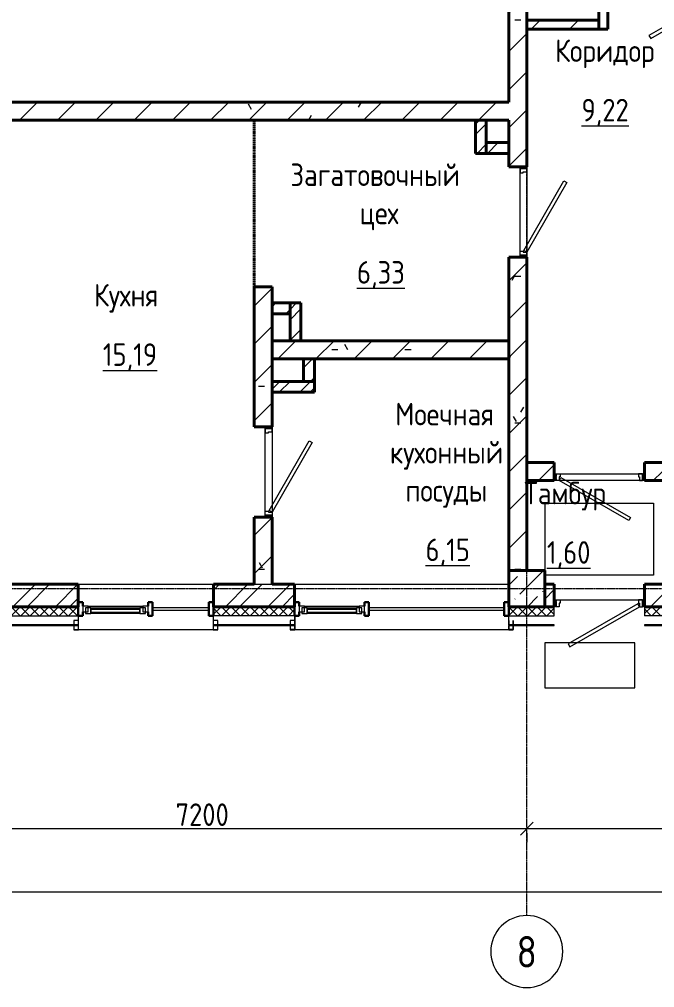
# Model space of a CAD drawing. Header units: millimetres. Extents: x 0 to 351840, y -132678 to 32417.
# Drawn here: x 334256 to 341301, y -53815 to -43071 of the extents above; entities that cross this region are included whole.
import ezdxf

# ---------------------------------------------------------------- set-up
doc = ezdxf.new("R2010")
doc.units = ezdxf.units.MM
for name, pattern in [('BI_линия_сетки', [25, 20, -2.5, 0, -2.5]), ('BI_невидимые', [5, 3, -2]), ('BI_штриховая_ш3_п1_5', [4.5, 3, -1.5])]:
    doc.linetypes.add(name, pattern=pattern)
for name, color, linetype, lineweight in [('S-GRID-IDEN', 7, 'Continuous', 20), ('Витраж', 7, 'Continuous', 18), ('Двери', 7, 'Continuous', 18), ('Марки помещений', 7, 'Continuous', 20), ('Несущие колонны', 7, 'Continuous', 18), ('Окна', 7, 'Continuous', 18), ('Оси', 7, 'Continuous', 9), ('Панели витража', 7, 'Continuous', 9), ('Перекрытие', 7, 'Continuous', 18), ('Размеры', 7, 'Continuous', 9), ('Стены внутренние', 7, 'Continuous', 18), ('Стены наружные', 7, 'Continuous', 18), ('Стены несущие', 7, 'Continuous', 18), ('Стены отделка', 7, 'Continuous', 18), ('Стены штриховка', 7, 'Continuous', 18)]:
    doc.layers.add(name, color=color, linetype=linetype, lineweight=lineweight)
doc.layers.add('Линии разделители', color=4, linetype='BI_штриховая_ш3_п1_5', lineweight=40, true_color=0x00ffff)
doc.styles.add('GOST Common', font='GOST Common.ttf', dxfattribs={"width": 0.9, "height": 350})
doc.styles.add('GOST Common_1', font='GOST Common.ttf', dxfattribs={"width": 0.9, "height": 250})
doc.dimstyles.new('BI_основной_2_5мм_1', dxfattribs={"dimscale": 304.8, "dimtxt": 251.428749, "dimasz": 0.463911, "dimexe": 0.492126, "dimexo": 0.492126, "dimgap": 0.098425, "dimtad": 1, "dimdec": 0, "dimdsep": 46, "dimtxsty": 'GOST Common_1', "dimblk1": 'OBLIQUE', "dimblk2": 'OBLIQUE', "dimsah": 1, "dimcen": 0.09, "dimdle": 0.492126, "dimazin": 0, "dimtfac": 1, "dimtdec": 4, "dimtix": 1, "dimtmove": 0, "dimatfit": 3, "dimfxl": 1, "dimtvp": 1, "dimtolj": 1, "dimtzin": 0, "dimlwd": 20, "dimlwe": 20, "dimarcsym": 2})
pattern_1 = [(45, (2e-10, 1e-10), (-235.7317, 235.7317), []), (45, (157.15, 1e-10), (-235.7317, 235.7317), [])]
pattern_2 = [(0, (2e-10, 1e-10), (1625.6, 406.4), [67.056, -1152.144, 67.056, -1152.144, -6502.4]), (0, (2e-10, 1e-10), (1625.6, 406.4), [-2438.4, 67.056, -2371.344, 67.056, -1152.144, -2844.8]), (0, (2e-10, 1e-10), (1625.6, 406.4), [-6096, 67.056, -745.744, 67.056, -1964.944]), (120, (609.6, 203.2), (-1164.7527, 1204.611), [67.056, -1152.144, 67.056, -1152.144, -6502.4]), (120, (609.6, 203.2), (-1164.7527, 1204.611), [-2438.4, 67.056, -2371.344, 67.056, -1152.144, -2844.8]), (120, (609.6, 203.2), (-1164.7527, 1204.611), [-6096, 67.056, -745.744, 67.056, -1964.944]), (240, (812.8, 1016), (-460.8473, -1611.011), [67.056, -1152.144, 67.056, -1152.144, -6502.4]), (240, (812.8, 1016), (-460.8473, -1611.011), [-2438.4, 67.056, -2371.344, 67.056, -1152.144, -2844.8]), (240, (812.8, 1016), (-460.8473, -1611.011), [-6096, 67.056, -745.744, 67.056, -1964.944])]
pattern_3 = [(45, (2e-10, 1e-10), (-212.132, 212.132), [])]
pattern_4 = [(45, (2e-10, 1e-10), (-171.0739, 171.0739), []), (45, (114.05, 1e-10), (-171.0739, 171.0739), [])]

# ---------------------------------------------------------------- blocks, each defined once
blk = doc.blocks.new('_временные_конструкции_колонны_монолитные_прямоугольная - _временная_конструкция_колонна_400x400-V5-01 Этаж__0_000___Отделочный_')
at = {"layer": 'Несущие колонны', "lineweight": 9}
h = blk.add_hatch(dxfattribs=at)
h.set_pattern_fill('FP_7', color=9, style=0, pattern_type=2)
h.set_pattern_definition([(45, (-40450, 0), (84.19025, 308.69666), [396.875, -79.375, 3.353, -76.022])])
h.paths.add_polyline_path([(200, -200), (200, 200), (-200, 200), (-200, -200)])
at = {"layer": 'Несущие колонны', "color": 9, "lineweight": 40}
for p, q in [((200, 200), (-200, 200)), ((-200, 200), (-200, -200)), ((200, -200), (200, 200)), ((-200, -200), (200, -200))]:
    blk.add_line(p, q, dxfattribs=at)
blk = doc.blocks.new('_Двери_Металлические_Однопольная_Техническая_1_3_4_8 - _дверь_ДМВ_2200-1010_Л Д-4_-5650547-01 Этаж__0_000___Отделочный_')
at = {"layer": 'Двери', "color": 9, "lineweight": 9}
for p, q in [((-220, 512), (-201, 545)), ((-201, 545), (570, 100)), ((551, 67), (-220, 512)), ((-320, 100), (-355, 100)), ((-355, 100), (-355, 25)), ((-355, 25), (-310, 25)), ((-320, 60), (-320, 100)), ((-310, 60), (-320, 60)), ((-310, 25), (-310, 60)), ((570, 100), (551, 67)), ((560, 60), (570, 60)), ((560, 25), (560, 60)), ((605, 25), (560, 25)), ((570, 100), (605, 100)), ((570, 60), (570, 100)), ((605, 100), (605, 25))]:
    blk.add_line(p, q, dxfattribs=at)
at = {"layer": 'Двери', "color": 9, "linetype": 'BI_невидимые', "lineweight": 9}
for p, q in [((-375, 25), (-375, 100)), ((-375, 100), (-355, 100)), ((-375, 25), (-375, 100)), ((-375, 100), (-355, 100)), ((-355, 25), (-375, 25)), ((-355, 25), (-375, 25)), ((-355, 100), (-355, 25)), ((-355, 100), (-355, 25)), ((605, 25), (605, 100)), ((605, 100), (625, 100)), ((605, 25), (605, 100)), ((605, 100), (625, 100)), ((625, 25), (605, 25)), ((625, 25), (605, 25)), ((625, 100), (625, 25)), ((625, 100), (625, 25))]:
    blk.add_line(p, q, dxfattribs=at)
blk = doc.blocks.new('Системная панель - _панель_витража_эмалит-6454826-01 Этаж__0_000___Отделочный_')
at = {"layer": 'Панели витража', "color": 9}
for p, q in [((750, 12.5), (-750, 12.5)), ((-750, 12.5), (-750, -12.5)), ((750, -12.5), (750, 12.5)), ((-750, -12.5), (750, -12.5))]:
    blk.add_line(p, q, dxfattribs=at)
blk = doc.blocks.new('_Двери_Металлические_Однопольная_Техническая_1_3_4_8 - _дверь_ДМВ_2200-1010_П Д-4-7644611-01 Этаж__0_000___Отделочный_')
at = {"layer": 'Двери', "color": 9, "lineweight": 9}
for p, q in [((451, 570), (-320, 125)), ((470, 537), (451, 570)), ((-301, 92), (470, 537)), ((-355, 125), (-355, 50)), ((-320, 125), (-355, 125)), ((-320, 125), (-301, 92)), ((-320, 85), (-320, 125)), ((570, 125), (605, 125)), ((570, 85), (570, 125)), ((605, 125), (605, 50)), ((-355, 50), (-310, 50)), ((-310, 85), (-320, 85)), ((-310, 50), (-310, 85)), ((560, 85), (570, 85)), ((560, 50), (560, 85)), ((605, 50), (560, 50))]:
    blk.add_line(p, q, dxfattribs=at)
at = {"layer": 'Двери', "color": 9, "linetype": 'BI_невидимые', "lineweight": 9}
for p, q in [((-375, 50), (-375, 125)), ((-375, 125), (-355, 125)), ((-375, 50), (-375, 125)), ((-375, 125), (-355, 125)), ((-355, 125), (-355, 50)), ((-355, 125), (-355, 50)), ((605, 50), (605, 125)), ((605, 125), (625, 125)), ((605, 50), (605, 125)), ((605, 125), (625, 125)), ((625, 125), (625, 50)), ((625, 125), (625, 50)), ((-355, 50), (-375, 50)), ((-355, 50), (-375, 50)), ((625, 50), (605, 50)), ((625, 50), (605, 50))]:
    blk.add_line(p, q, dxfattribs=at)
blk = doc.blocks.new('_Двери_Металлические_Однопольная_Техническая_1_3_4_8 - _дверь_ДМВ_2200-1010_Л Д-4_-6815512-01 Этаж__0_000___Отделочный_')
at = {"layer": 'Двери', "color": 9, "lineweight": 9}
for p, q in [((-220, 512), (-201, 545)), ((-201, 545), (570, 100)), ((551, 67), (-220, 512)), ((-320, 100), (-355, 100)), ((-355, 100), (-355, 25)), ((-355, 25), (-310, 25)), ((-320, 60), (-320, 100)), ((-310, 60), (-320, 60)), ((-310, 25), (-310, 60)), ((570, 100), (551, 67)), ((560, 60), (570, 60)), ((560, 25), (560, 60)), ((605, 25), (560, 25)), ((570, 100), (605, 100)), ((570, 60), (570, 100)), ((605, 100), (605, 25))]:
    blk.add_line(p, q, dxfattribs=at)
at = {"layer": 'Двери', "color": 9, "linetype": 'BI_невидимые', "lineweight": 9}
for p, q in [((-375, 25), (-375, 100)), ((-375, 100), (-355, 100)), ((-375, 25), (-375, 100)), ((-375, 100), (-355, 100)), ((-355, 25), (-375, 25)), ((-355, 25), (-375, 25)), ((-355, 100), (-355, 25)), ((-355, 100), (-355, 25)), ((605, 25), (605, 100)), ((605, 100), (625, 100)), ((605, 25), (605, 100)), ((605, 100), (625, 100)), ((625, 25), (605, 25)), ((625, 25), (605, 25)), ((625, 100), (625, 25)), ((625, 100), (625, 25))]:
    blk.add_line(p, q, dxfattribs=at)
blk = doc.blocks.new('_Двери_Металлические_Однопольная_Техническая_1_3_4_8 - _дверь_ДМВ_2200-1010_П Д-24-7583663-01 Этаж__0_000___Отделочный_')
at = {"layer": 'Двери', "color": 9, "lineweight": 9}
for p, q in [((451, 545), (-320, 100)), ((470, 512), (451, 545)), ((-301, 67), (470, 512)), ((-355, 100), (-355, 25)), ((-320, 100), (-355, 100)), ((-355, 25), (-310, 25)), ((-320, 100), (-301, 67)), ((-320, 60), (-320, 100)), ((-310, 60), (-320, 60)), ((-310, 25), (-310, 60)), ((560, 60), (570, 60)), ((560, 25), (560, 60)), ((605, 25), (560, 25)), ((570, 100), (605, 100)), ((570, 60), (570, 100)), ((605, 100), (605, 25))]:
    blk.add_line(p, q, dxfattribs=at)
at = {"layer": 'Двери', "color": 9, "linetype": 'BI_невидимые', "lineweight": 9}
for p, q in [((-375, 25), (-375, 100)), ((-375, 100), (-355, 100)), ((-375, 25), (-375, 100)), ((-375, 100), (-355, 100)), ((-355, 25), (-375, 25)), ((-355, 25), (-375, 25)), ((-355, 100), (-355, 25)), ((-355, 100), (-355, 25)), ((605, 25), (605, 100)), ((605, 100), (625, 100)), ((605, 25), (605, 100)), ((605, 100), (625, 100)), ((625, 25), (605, 25)), ((625, 25), (605, 25)), ((625, 100), (625, 25)), ((625, 100), (625, 25))]:
    blk.add_line(p, q, dxfattribs=at)
blk = doc.blocks.new('Системная панель - _панель_витража_остекление_наружный-6454235-01 Этаж__0_000___Отделочный_')
at = {"layer": 'Панели витража', "color": 9}
for p, q in [((312.5, 12.5), (-312.5, 12.5)), ((-312.5, 12.5), (-312.5, -12.5)), ((312.5, -12.5), (312.5, 12.5)), ((-312.5, -12.5), (312.5, -12.5))]:
    blk.add_line(p, q, dxfattribs=at)
blk = doc.blocks.new('Прямоугольный импост - _импост_150х50-6453087-01 Этаж__0_000___Отделочный_')
at = {"layer": 'Витраж', "color": 9, "lineweight": 30}
for p, q in [((0, 75), (-50, 75)), ((-50, 75), (-50, 32.5)), ((0, -75), (0, 75)), ((-50, -32.5), (-50, -75)), ((-50, -75), (0, -75))]:
    blk.add_line(p, q, dxfattribs=at)
blk = doc.blocks.new('_окна_алюминиевые_одностворчатые_витражные - _окно_витражное_алюминиевое-6453161-01 Этаж__0_000___Отделочный_')
at = {"layer": 'Окна', "color": 9}
for p, q in [((-302.5, 32.5), (-362.5, 32.5)), ((-362.5, 32.5), (-362.5, -32.5)), ((-272.5, 12.5), (-332.5, 12.5)), ((-332.5, 12.5), (-332.5, -52.5)), ((-302.5, 32.5), (302.5, 32.5)), ((-302.5, -32.5), (-302.5, 32.5)), ((-272.5, 12.5), (272.5, 12.5)), ((-272.5, -52.5), (-272.5, 12.5)), ((332.5, 12.5), (272.5, 12.5)), ((272.5, 12.5), (272.5, -52.5)), ((362.5, 32.5), (302.5, 32.5)), ((302.5, 32.5), (302.5, -32.5)), ((332.5, -52.5), (332.5, 12.5)), ((362.5, -32.5), (362.5, 32.5)), ((-362.5, -32.5), (-302.5, -32.5)), ((-332.5, -52.5), (-272.5, -52.5)), ((272.5, -7.5), (-272.5, -7.5)), ((-272.5, -7.5), (-272.5, -37.5)), ((-272.5, -37.5), (272.5, -37.5)), ((272.5, -52.5), (-272.5, -52.5)), ((272.5, -37.5), (272.5, -7.5)), ((272.5, -52.5), (332.5, -52.5)), ((302.5, -32.5), (362.5, -32.5))]:
    blk.add_line(p, q, dxfattribs=at)
blk = doc.blocks.new('Прямоугольный импост - _импост_150х50-6453153-01 Этаж__0_000___Отделочный_')
at = {"layer": 'Витраж', "color": 9, "lineweight": 30}
for p, q in [((-50, 75), (0, 75)), ((-50, -75), (-50, 75)), ((0, 75), (0, -75)), ((0, -75), (-50, -75))]:
    blk.add_line(p, q, dxfattribs=at)
blk = doc.blocks.new('Прямоугольный импост - _импост_150х50-6453083-01 Этаж__0_000___Отделочный_')
at = {"layer": 'Витраж', "color": 9, "lineweight": 30}
for p, q in [((-25, 75), (25, 75)), ((-25, 32.5), (-25, 75)), ((25, 75), (25, -75)), ((-25, -75), (-25, -32.5)), ((25, -75), (-25, -75))]:
    blk.add_line(p, q, dxfattribs=at)
blk = doc.blocks.new('Прямоугольный импост - _импост_150х50-V71-01 Этаж__0_000___Отделочный_')
at = {"layer": 'Витраж', "color": 9, "lineweight": 30}
for p, q in [((-50, 75), (0, 75)), ((-50, -75), (-50, 75)), ((0, 75), (0, -25)), ((0, -75), (-50, -75))]:
    blk.add_line(p, q, dxfattribs=at)
blk = doc.blocks.new('Ось сетки - _обозначение_ось_круг_Ø8мм-20564-01 Этаж__0_000___Отделочный_')
at = {"layer": 'S-GRID-IDEN', "color": 9}
for start, end in [(360, 180), (180, 360)]:
    blk.add_arc((0, 0), 4, start, end, dxfattribs=at)
blk = doc.blocks.new('_Oblique')
at = {"color": 0, "linetype": 'ByBlock', "lineweight": -2}
blk.add_line((-0.5, -0.5), (0.5, 0.5), dxfattribs=at)
blk = doc.blocks.new('*D985')
at = {"layer": 'Defpoints', "color": 0, "transparency": 16777216}
for p in [(0, -3263), (47650, -3263), (47650, -3363)]:
    blk.add_point(p, dxfattribs=at)
at = {"layer": 'Размеры', "color": 0, "lineweight": 20, "transparency": 16777216}
for p, q in [((-150, -3363), (47800, -3363)), ((0, -3413), (0, -3513)), ((47650, -3413), (47650, -3513))]:
    blk.add_line(p, q, dxfattribs=at)
at = {"layer": 'Размеры', "color": 0, "lineweight": 20, "transparency": 16777216, "xscale": 141.4, "yscale": 141.4, "zscale": 141.4, "rotation": 180}
blk.add_blockref('_Oblique', (0, -3363), dxfattribs=at)
at = {"layer": 'Размеры', "color": 0, "lineweight": 20, "transparency": 16777216, "xscale": 141.4, "yscale": 141.4, "zscale": 141.4}
blk.add_blockref('_Oblique', (47650, -3363), dxfattribs=at)
at = {"layer": 'Размеры', "color": 0, "lineweight": 20, "transparency": 16777216, "insert": (23825, -3208), "char_height": 250, "width": 971.62, "attachment_point": 5, "style": 'GOST Common_1'}
blk.add_mtext('\\A1;47650', dxfattribs=at)
blk = doc.blocks.new('*D992')
at = {"layer": 'Defpoints', "color": 0, "transparency": 16777216}
for p in [(33250, -2563), (40450, -2563), (40450, -2663)]:
    blk.add_point(p, dxfattribs=at)
at = {"layer": 'Размеры', "color": 0, "lineweight": 20, "transparency": 16777216}
for p, q in [((33100, -2663), (40600, -2663)), ((33250, -2713), (33250, -2813)), ((40450, -2713), (40450, -2813))]:
    blk.add_line(p, q, dxfattribs=at)
at = {"layer": 'Размеры', "color": 0, "lineweight": 20, "transparency": 16777216, "xscale": 141.4, "yscale": 141.4, "zscale": 141.4, "rotation": 180}
blk.add_blockref('_Oblique', (33250, -2663), dxfattribs=at)
at = {"layer": 'Размеры', "color": 0, "lineweight": 20, "transparency": 16777216, "xscale": 141.4, "yscale": 141.4, "zscale": 141.4}
blk.add_blockref('_Oblique', (40450, -2663), dxfattribs=at)
at = {"layer": 'Размеры', "color": 0, "lineweight": 20, "transparency": 16777216, "insert": (36850, -2508), "char_height": 250, "width": 756.84, "attachment_point": 5, "style": 'GOST Common_1'}
blk.add_mtext('\\A1;7200', dxfattribs=at)
blk = doc.blocks.new('*D993')
at = {"layer": 'Defpoints', "color": 0, "transparency": 16777216}
for p in [(40450, -2563), (47650, -2563), (47650, -2663)]:
    blk.add_point(p, dxfattribs=at)
at = {"layer": 'Размеры', "color": 0, "lineweight": 20, "transparency": 16777216}
for p, q in [((40300, -2663), (47800, -2663)), ((40450, -2713), (40450, -2813)), ((47650, -2713), (47650, -2813))]:
    blk.add_line(p, q, dxfattribs=at)
at = {"layer": 'Размеры', "color": 0, "lineweight": 20, "transparency": 16777216, "xscale": 141.4, "yscale": 141.4, "zscale": 141.4, "rotation": 180}
blk.add_blockref('_Oblique', (40450, -2663), dxfattribs=at)
at = {"layer": 'Размеры', "color": 0, "lineweight": 20, "transparency": 16777216, "xscale": 141.4, "yscale": 141.4, "zscale": 141.4}
blk.add_blockref('_Oblique', (47650, -2663), dxfattribs=at)
at = {"layer": 'Размеры', "color": 0, "lineweight": 20, "transparency": 16777216, "insert": (44050, -2508), "char_height": 250, "width": 756.84, "attachment_point": 5, "style": 'GOST Common_1'}
blk.add_mtext('\\A1;7200', dxfattribs=at)
blk = doc.blocks.new('A$C13a22a9d')
at = {"layer": 'Стены внутренние', "lineweight": 9}
h = blk.add_hatch(dxfattribs=at)
h.set_pattern_fill('FP_35', color=9, style=0, pattern_type=2)
h.set_pattern_definition(pattern_2)
h.paths.add_polyline_path([(40450, 200), (40450, 3680), (40250, 3680), (40250, 200)])
h.paths.add_polyline_path([(40250, 4680), (40450, 4680), (40450, 7700), (40250, 7700), (40250, 5200)])
h = blk.add_hatch(dxfattribs=at)
h.set_pattern_fill('FP_36', color=9, style=0, pattern_type=2)
h.set_pattern_definition(pattern_3)
h.paths.add_polyline_path([(40450, 200), (40450, 3680), (40250, 3680), (40250, 200)])
h.paths.add_polyline_path([(40250, 4680), (40450, 4680), (40450, 7700), (40250, 7700), (40250, 5200)])
h = blk.add_hatch(dxfattribs=at)
h.set_pattern_fill('FP_36', color=9, style=0, pattern_type=2)
h.set_pattern_definition(pattern_3)
h.paths.add_polyline_path([(41250, 6210), (41350, 6210), (41350, 6550), (41250, 6550), (41250, 6428.3)])
h = blk.add_hatch(dxfattribs=at)
h.set_pattern_fill('FP_36', color=9, style=0, pattern_type=2)
h.set_pattern_definition(pattern_3)
h.paths.add_polyline_path([(40979.2, 6210), (41250, 6210), (41250, 6310), (40450, 6310), (40450, 6210)])
h = blk.add_hatch(dxfattribs=at)
h.set_pattern_fill('FP_35', color=9, style=0, pattern_type=2)
h.set_pattern_definition(pattern_2)
h.paths.add_polyline_path([(40250, 5200), (40250, 5400), (24715.4, 5400), (24715.4, 5200), (39137.5, 5200)])
h.paths.add_polyline_path([(21641.8, 5200), (23405.4, 5200), (23405.4, 5400), (21600, 5400), (21600, 5200)])
h = blk.add_hatch(dxfattribs=at)
h.set_pattern_fill('FP_36', color=9, style=0, pattern_type=2)
h.set_pattern_definition(pattern_3)
h.paths.add_polyline_path([(40250, 5200), (40250, 5400), (24715.4, 5400), (24715.4, 5200), (39137.5, 5200)])
h.paths.add_polyline_path([(21641.8, 5200), (23405.4, 5200), (23405.4, 5400), (21600, 5400), (21600, 5200)])
h = blk.add_hatch(dxfattribs=at)
h.set_pattern_fill('FP_42', color=9, style=0, pattern_type=2)
h.set_pattern_definition(pattern_4)
h.paths.add_polyline_path([(39880, 4830), (40000, 4830), (40000, 5200), (39880, 5200)])
h = blk.add_hatch(dxfattribs=at)
h.set_pattern_fill('FP_42', color=9, style=0, pattern_type=2)
h.set_pattern_definition(pattern_4)
h.paths.add_polyline_path([(40250, 4830), (40250, 4950), (40000, 4950), (40000, 4830)])
h = blk.add_hatch(dxfattribs=at)
h.set_pattern_fill('FP_35', color=9, style=0, pattern_type=2)
h.set_pattern_definition(pattern_2)
h.paths.add_polyline_path([(37425, 50), (37625, 50), (37625, 795), (37425, 795)])
h.paths.add_polyline_path([(37425, 1795), (37625, 1795), (37625, 3350), (37425, 3350), (37425, 1857)])
h = blk.add_hatch(dxfattribs=at)
h.set_pattern_fill('FP_36', color=9, style=0, pattern_type=2)
h.set_pattern_definition(pattern_3)
h.paths.add_polyline_path([(37425, 50), (37625, 50), (37625, 795), (37425, 795)])
h.paths.add_polyline_path([(37425, 1795), (37625, 1795), (37625, 3350), (37425, 3350), (37425, 1857)])
h = blk.add_hatch(dxfattribs=at)
h.set_pattern_fill('FP_42', color=9, style=0, pattern_type=2)
h.set_pattern_definition(pattern_4)
h.paths.add_polyline_path([(37625, 3050), (37825, 3050), (37825, 3170), (37625, 3170)])
h = blk.add_hatch(dxfattribs=at)
h.set_pattern_fill('FP_42', color=9, style=0, pattern_type=2)
h.set_pattern_definition(pattern_4)
h.paths.add_polyline_path([(37825, 2750), (37945, 2750), (37945, 3170), (37825, 3170)])
h = blk.add_hatch(dxfattribs=at)
h.set_pattern_fill('FP_35', color=9, style=0, pattern_type=2)
h.set_pattern_definition(pattern_2)
h.paths.add_polyline_path([(37625, 2550), (40250, 2550), (40250, 2750), (37625, 2750)])
h = blk.add_hatch(dxfattribs=at)
h.set_pattern_fill('FP_36', color=9, style=0, pattern_type=2)
h.set_pattern_definition(pattern_3)
h.paths.add_polyline_path([(37625, 2550), (40250, 2550), (40250, 2750), (37625, 2750)])
h = blk.add_hatch(dxfattribs=at)
h.set_pattern_fill('FP_42', color=9, style=0, pattern_type=2)
h.set_pattern_definition(pattern_4)
h.paths.add_polyline_path([(37975, 2300), (38095, 2300), (38095, 2550), (37975, 2550)])
h = blk.add_hatch(dxfattribs=at)
h.set_pattern_fill('FP_42', color=9, style=0, pattern_type=2)
h.set_pattern_definition(pattern_4)
h.paths.add_polyline_path([(38095, 2180), (38095, 2300), (37625, 2300), (37625, 2180)])
h = blk.add_hatch(dxfattribs=at)
h.set_pattern_fill('FP_35', color=9, style=0, pattern_type=2)
h.set_pattern_definition(pattern_2)
h.paths.add_polyline_path([(40755, 1200), (40755, 1400), (40450, 1400), (40450, 1200)])
h.paths.add_polyline_path([(41950, 1200), (41950, 1400), (41755, 1400), (41755, 1200)])
h = blk.add_hatch(dxfattribs=at)
h.set_pattern_fill('FP_36', color=9, style=0, pattern_type=2)
h.set_pattern_definition(pattern_3)
h.paths.add_polyline_path([(40755, 1200), (40755, 1400), (40450, 1400), (40450, 1200)])
h.paths.add_polyline_path([(41950, 1200), (41950, 1400), (41755, 1400), (41755, 1200)])
at = {"layer": 'Стены наружные', "lineweight": 9}
h = blk.add_hatch(dxfattribs=at)
h.set_pattern_fill('FP_37', color=9, angle=225, style=0, pattern_type=2)
h.set_pattern_definition(pattern_1)
h.paths.add_polyline_path([(33450, -200), (35475, -200), (35475, 50), (33450, 50)])
h.paths.add_polyline_path([(37875, -200), (37875, 50), (36975, 50), (36975, -200), (37295.9, -200)])
h = blk.add_hatch(dxfattribs=at)
h.set_pattern_fill('FP_37', color=9, angle=225, style=0, pattern_type=2)
h.set_pattern_definition(pattern_1)
h.paths.add_polyline_path([(47450, -200), (47450, 50), (46975, 50), (46975, -200)])
h.paths.add_polyline_path([(41755, -200), (44975, -200), (44975, 50), (41755, 50)])
h.paths.add_polyline_path([(40755, -200), (40755, 50), (40650, 50), (40650, -200)])
h = blk.add_hatch(dxfattribs=at)
h.set_pattern_fill('FP_50', color=9, style=0, pattern_type=2)
h.set_pattern_definition([(45, (2e-10, 1e-10), (-53.03301, 53.03301), []), (135, (2e-10, 1e-10), (-53.03301, -53.03301), [])])
h.paths.add_polyline_path([(42820.8, -300), (44975, -300), (44975, -200), (41755, -200), (41755, -300)])
h.paths.add_polyline_path([(47850, -300), (47850, -200), (46975, -200), (46975, -300), (47450, -300)])
h.paths.add_polyline_path([(40250, -300), (40755, -300), (40755, -200), (40250, -200)])
h.paths.add_polyline_path([(33450, -300), (35475, -300), (35475, -200), (31130, -200), (31130, -300), (33050, -300)])
h.paths.add_polyline_path([(19300, -300), (19300, -200), (14300, -200), (14300, -300), (18879.3, -300)])
h.paths.add_polyline_path([(24375, -300), (24375, -200), (21200, -200), (21200, -300)])
h.paths.add_polyline_path([(27375, -300), (27375, -200), (25877.5, -200), (25877.5, -300), (27150, -300)])
h.paths.add_polyline_path([(28875, -300), (29780, -300), (29780, -200), (28875, -200)])
h.paths.add_polyline_path([(37295.9, -300), (37875, -300), (37875, -200), (36975, -200), (36975, -300)])
at = {"layer": 'Стены наружные'}
for points in [[(35477.5, -453.7), (35477.5, -300), (35475, -300), (35475, -453.7)], [(36975, -453.7), (36975, -300), (36972.5, -300), (36972.5, -453.7)], [(37877.5, -453.7), (37877.5, -300), (37875, -300), (37875, -453.7)], [(37878.7, -453.7), (37878.7, -300), (37876.2, -300), (37876.2, -453.7)], [(35430, -453.7), (35430, -354.2), (35427.5, -354.2), (35427.5, -453.7)], [(37020, -453.7), (37022.5, -453.7), (37022.5, -354.2), (37020, -354.2), (37020, -428.7)], [(37827.5, -453.7), (37830, -453.7), (37830, -354.2), (37827.5, -354.2), (37827.5, -428.7)], [(40252.5, -453.4), (40252.5, -353.9), (40250, -353.9), (40250, -453.4)], [(40297.5, -453.7), (40300, -453.7), (40300, -354.2), (40297.5, -354.2), (40297.5, -428.7)]]:
    blk.add_hatch(color=9, dxfattribs=at).paths.add_polyline_path(points)
h = blk.add_hatch(color=9, dxfattribs=at)
h.paths.add_polyline_path([(37875, -408.2), (37875, -400.2), (36975, -400.2), (36975, -408.2), (37295.9, -408.2)])
h.paths.add_polyline_path([(48050, -408.2), (48050, -400.2), (46975, -400.2), (46975, -408.2)])
h.paths.add_polyline_path([(35475, -408.2), (35475, -400.2), (31130, -400.2), (31130, -408.2), (35454.2, -408.2)])
h.paths.add_polyline_path([(42820.8, -408.2), (44975, -408.2), (44975, -400.2), (41755, -400.2), (41755, -408.2)])
h.paths.add_polyline_path([(40252.5, -408.2), (40755, -408.2), (40755, -400.2), (40252.5, -400.2)])
h.paths.add_polyline_path([(25875, -408.2), (27375, -408.2), (27375, -400.2), (25875, -400.2)])
h.paths.add_polyline_path([(29780, -408.2), (29780, -400.2), (28875, -400.2), (28875, -408.2)])
h.paths.add_polyline_path([(24380, -408.2), (24380, -400.2), (23120, -400.2), (23120, -408.2)])
h = blk.add_hatch(color=9, dxfattribs=at)
h.paths.add_polyline_path([(40250, -456.2), (40300, -456.2), (40300, -453.7), (40250, -453.7)])
h.paths.add_polyline_path([(37022.5, -456.2), (37022.5, -453.7), (36972.5, -453.7), (36972.5, -456.2)])
h.paths.add_polyline_path([(35477.5, -456.2), (35477.5, -453.7), (35427.5, -453.7), (35427.5, -456.2)])
h.paths.add_polyline_path([(37877.5, -456.2), (37877.5, -453.7), (37827.5, -453.7), (37827.5, -456.2)])
at = {"layer": 'Линии разделители', "color": 9}
blk.add_line((37425, 3350), (37425, 5200), dxfattribs=at)
at = {"layer": 'Оси', "color": 9, "linetype": 'BI_линия_сетки'}
for p, q in [((40450, -3627.3), (40450, 29372.3)), ((-4869.1, 0), (49050, 0))]:
    blk.add_line(p, q, dxfattribs=at)
at = {"layer": 'Перекрытие', "color": 9, "lineweight": 9}
for p, q in [((40375, 3680), (40375, 4680)), ((40450, 4680), (40450, 3680)), ((37550, 795), (37550, 1795)), ((37625, 1795), (37625, 795)), ((40755, 1275), (41755, 1275)), ((41755, 1200), (40755, 1200)), ((40655, 150), (40655, 950)), ((40655, 950), (41855, 950)), ((41855, 950), (41855, 150)), ((41855, 150), (40655, 150)), ((35475, 50), (36975, 50)), ((37875, 50), (40250, 50)), ((40755, -125), (41755, -125)), ((40250, -353.9), (40250, -300)), ((35475, -354.2), (35430, -354.2)), ((37020, -354.2), (36975, -354.2)), ((37875, -354.2), (37830, -354.2)), ((41650, -600), (40650, -600)), ((40650, -600), (40650, -1100)), ((41650, -1100), (41650, -600)), ((40650, -1100), (41650, -1100))]:
    blk.add_line(p, q, dxfattribs=at)
at = {"layer": 'Стены наружные', "color": 9}
for p, q in [((35477.5, -453.7), (36972.5, -453.7)), ((36972.5, -456.2), (35477.5, -456.2)), ((40250, -456.2), (37877.5, -456.2)), ((37878.7, -453.7), (40250, -453.7))]:
    blk.add_line(p, q, dxfattribs=at)
at = {"layer": 'Стены несущие', "color": 9, "lineweight": 40}
for p, q in [((40250, 7700), (40250, 5400)), ((40450, 4680), (40450, 6550)), ((41250, 6550), (41250, 6210)), ((41350, 6210), (41350, 6550)), ((41250, 6310), (40450, 6310)), ((40450, 6210), (41350, 6210)), ((40250, 5400), (24715.4, 5400)), ((32220, 5200), (40250, 5200)), ((39880, 5200), (39880, 4830)), ((40000, 4830), (40000, 5200)), ((40250, 5200), (40250, 4680)), ((40250, 4950), (40000, 4950)), ((39880, 4830), (40250, 4830)), ((40250, 4680), (40450, 4680)), ((40250, 3680), (40250, 200)), ((40450, 3680), (40250, 3680)), ((40450, 200), (40450, 3680)), ((37425, 3350), (37425, 1795)), ((37625, 3350), (37425, 3350)), ((37625, 1795), (37625, 3350)), ((37945, 3170), (37625, 3170)), ((37825, 3170), (37825, 2750)), ((37945, 2750), (37945, 3170)), ((37625, 3050), (37825, 3050)), ((40250, 2750), (37625, 2750)), ((37625, 2550), (40250, 2550)), ((37975, 2550), (37975, 2300)), ((38095, 2180), (38095, 2550)), ((38095, 2300), (37625, 2300)), ((37625, 2180), (38095, 2180)), ((37425, 1795), (37625, 1795)), ((40755, 1400), (40450, 1400)), ((40755, 1200), (40755, 1400)), ((41950, 1400), (41755, 1400)), ((41755, 1400), (41755, 1200)), ((40450, 1200), (40755, 1200)), ((41755, 1200), (41950, 1200)), ((37425, 795), (37425, 50)), ((37625, 795), (37425, 795)), ((37625, 50), (37625, 795)), ((35475, 50), (33450, 50)), ((35475, -200), (35475, 50)), ((37425, 50), (36975, 50)), ((36975, 50), (36975, -200)), ((37875, 50), (37625, 50)), ((37875, -200), (37875, 50)), ((40755, 50), (40650, 50)), ((40755, -200), (40755, 50)), ((44975, 50), (41755, 50)), ((41755, 50), (41755, -200)), ((33450, -200), (35475, -200)), ((36975, -200), (37875, -200)), ((40650, -200), (40755, -200)), ((41755, -200), (44975, -200))]:
    blk.add_line(p, q, dxfattribs=at)
at = {"layer": 'Стены отделка', "color": 9, "lineweight": 9}
for p, q in [((35475, -200), (35475, -400.2)), ((36975, -400.2), (36975, -200)), ((37875, -200), (37875, -453.7)), ((40250, -200), (40250, -300)), ((40755, -300), (40755, -200)), ((41755, -200), (41755, -300)), ((31130, -300), (35477.5, -300)), ((35477.5, -456.2), (35477.5, -300)), ((37878.7, -300), (36972.5, -300)), ((36972.5, -300), (36972.5, -456.2)), ((37876.2, -300), (37876.2, -453.7)), ((37877.5, -453.7), (37877.5, -300)), ((37878.7, -453.7), (37878.7, -300)), ((40250, -300), (40755, -300)), ((44977.5, -300), (41755, -300)), ((35475, -400.2), (31130, -400.2)), ((31130, -408.2), (35475, -408.2)), ((35427.5, -354.2), (35427.5, -456.2)), ((35430, -354.2), (35427.5, -354.2)), ((35430, -453.7), (35430, -354.2)), ((35475, -408.2), (35475, -453.7)), ((37875, -400.2), (36975, -400.2)), ((36975, -453.7), (36975, -408.2)), ((36975, -408.2), (37875, -408.2)), ((37020, -354.2), (37020, -453.7)), ((37022.5, -354.2), (37020, -354.2)), ((37022.5, -456.2), (37022.5, -354.2)), ((37827.5, -354.2), (37827.5, -453.7)), ((37830, -354.2), (37827.5, -354.2)), ((37830, -453.7), (37830, -354.2)), ((40250, -353.9), (40250, -453.4)), ((40252.5, -353.9), (40250, -353.9)), ((40252.5, -400.2), (40252.5, -353.9)), ((40755, -400.2), (40252.5, -400.2)), ((40252.5, -453.4), (40252.5, -408.2)), ((40252.5, -408.2), (40755, -408.2)), ((40297.5, -354.2), (40297.5, -453.7)), ((40300, -354.2), (40297.5, -354.2)), ((40300, -453.7), (40300, -354.2)), ((40755, -408.2), (40755, -400.2)), ((44975, -400.2), (41755, -400.2)), ((41755, -400.2), (41755, -408.2)), ((41755, -408.2), (44975, -408.2)), ((35427.5, -453.7), (35477.5, -453.7)), ((35427.5, -456.2), (35477.5, -456.2)), ((36972.5, -453.7), (37022.5, -453.7)), ((36972.5, -456.2), (37022.5, -456.2)), ((37877.5, -453.7), (37827.5, -453.7)), ((37827.5, -453.7), (37827.5, -456.2)), ((37827.5, -453.7), (37830, -453.7)), ((37827.5, -456.2), (37877.5, -456.2)), ((37875, -453.7), (37878.7, -453.7)), ((37877.5, -456.2), (37877.5, -453.7)), ((40250, -453.4), (40252.5, -453.4)), ((40300, -453.7), (40250, -453.7)), ((40250, -453.7), (40250, -456.2)), ((40250, -456.2), (40300, -456.2)), ((40300, -456.2), (40300, -453.7))]:
    blk.add_line(p, q, dxfattribs=at)
at = {"layer": 'Стены штриховка', "color": 9}
for p, q in [((37425, 50), (37625, 50)), ((35475, -408.2), (35475, -400.2)), ((36975, -400.2), (36975, -408.2)), ((40252.5, -400.2), (40252.5, -408.2))]:
    blk.add_line(p, q, dxfattribs=at)
at = {"layer": 'S-GRID-IDEN', "color": 9, "xscale": 99.99999999999993, "yscale": 99.99999999999993, "zscale": 99.99999999999993}
blk.add_blockref('Ось сетки - _обозначение_ось_круг_Ø8мм-20564-01 Этаж__0_000___Отделочный_', (40450, -4027.3), dxfattribs=at)
at = {"layer": 'Витраж', "color": 9, "rotation": 180}
for p in [(35475, -225), (37875, -225)]:
    blk.add_blockref('Прямоугольный импост - _импост_150х50-6453087-01 Этаж__0_000___Отделочный_', p, dxfattribs=at)
at = {"layer": 'Витраж', "color": 9, "extrusion": (0, 0, -1), "rotation": 180}
for name, p in [('Прямоугольный импост - _импост_150х50-6453083-01 Этаж__0_000___Отделочный_', (-36275, -225)), ('Прямоугольный импост - _импост_150х50-6453153-01 Этаж__0_000___Отделочный_', (-36975, -225)), ('Прямоугольный импост - _импост_150х50-6453083-01 Этаж__0_000___Отделочный_', (-38675, -225)), ('Прямоугольный импост - _импост_150х50-V71-01 Этаж__0_000___Отделочный_', (-40250, -225))]:
    blk.add_blockref(name, p, dxfattribs=at)
at = {"layer": 'Двери', "color": 9}
for name, p, rotation in [('_Двери_Металлические_Однопольная_Техническая_1_3_4_8 - _дверь_ДМВ_2200-1010_П Д-24-7583663-01 Этаж__0_000___Отделочный_', (42275, 6650), 180), ('_Двери_Металлические_Однопольная_Техническая_1_3_4_8 - _дверь_ДМВ_2200-1010_Л Д-4_-5650547-01 Этаж__0_000___Отделочный_', (40350, 4305), 269.9999999999999), ('_Двери_Металлические_Однопольная_Техническая_1_3_4_8 - _дверь_ДМВ_2200-1010_Л Д-4_-5650547-01 Этаж__0_000___Отделочный_', (37525, 1420), 269.9999999999999), ('_Двери_Металлические_Однопольная_Техническая_1_3_4_8 - _дверь_ДМВ_2200-1010_Л Д-4_-6815512-01 Этаж__0_000___Отделочный_', (41380, 1300), 180), ('_Двери_Металлические_Однопольная_Техническая_1_3_4_8 - _дверь_ДМВ_2200-1010_П Д-4-7644611-01 Этаж__0_000___Отделочный_', (41380, -75), 180)]:
    blk.add_blockref(name, p, dxfattribs=dict(at, rotation=rotation))
at = {"layer": 'Несущие колонны', "color": 9}
blk.add_blockref('_временные_конструкции_колонны_монолитные_прямоугольная - _временная_конструкция_колонна_400x400-V5-01 Этаж__0_000___Отделочный_', (40450, 0), dxfattribs=at)
at = {"layer": 'Окна', "color": 9}
for p in [(35887.5, -225), (38287.5, -225)]:
    blk.add_blockref('_окна_алюминиевые_одностворчатые_витражные - _окно_витражное_алюминиевое-6453161-01 Этаж__0_000___Отделочный_', p, dxfattribs=at)
at = {"layer": 'Панели витража', "color": 9}
for name, p in [('Системная панель - _панель_витража_остекление_наружный-6454235-01 Этаж__0_000___Отделочный_', (36612.5, -225)), ('Системная панель - _панель_витража_эмалит-6454826-01 Этаж__0_000___Отделочный_', (39450, -225))]:
    blk.add_blockref(name, p, dxfattribs=at)
at = {"layer": 'S-GRID-IDEN', "color": 9, "lineweight": 9, "insert": (40336.2, -3854.8), "char_height": 350, "width": 274.177, "attachment_point": 1, "style": 'GOST Common'}
blk.add_mtext('\\fGOST Common|b0|i0|c204|p34|;\\W.9;8', dxfattribs=at)
at = {"layer": 'Марки помещений', "color": 9, "lineweight": 9, "char_height": 250, "attachment_point": 1, "style": 'GOST Common_1'}
for s, insert, width in [('Коридор', (40764.8, 6094.5), 1385.316), ('\\L9,22', (41056.4, 5435.5), 678.228), ('Загатовочный', (37828.9, 4717.7), 2467.594), ('цех', (38596.9, 4294.3), 606.076), ('\\L6,33', (38566.9, 3634.6), 678.228), ('Кухня', (35649.4, 3381.2), 995.696), ('\\L15,19', (35748, 2722.1), 757.595), ('Моечная', (38991.7, 2061.9), 1435.822), ('кухонный', (38932.2, 1638.6), 1580.126), ('Тамбур', (40420.3, 1185.7), 1233.797), ('посуды', (39104.8, 1215.2), 1161.645), ('\\L6,15', (39327.7, 555.8), 620.506), ('\\L1,60', (40673.2, 526.6), 620.506)]:
    blk.add_mtext(s, dxfattribs=dict(at, insert=insert, width=width))
at = {"layer": 'Размеры', "color": 9, "lineweight": 20}
for base, p1, p2, override, picture, middle in [((40450, -2662.9), (33250, -2562.9), (40450, -2562.9), {"dimpost": '<>', "dimfxl": 7200}, '*D992', (36850, -2507.9)), ((47650, -2662.9), (40450, -2562.9), (47650, -2562.9), {"dimpost": '<>', "dimfxl": 7200}, '*D993', (44050, -2507.9)), ((47650, -3362.9), (0, -3262.9), (47650, -3262.9), {"dimpost": '<>', "dimfxl": 47650}, '*D985', (23825, -3207.9))]:
    dim = blk.add_linear_dim(base=base, p1=p1, p2=p2, dimstyle='BI_основной_2_5мм_1', override=override, dxfattribs=at)
    dim.commit()
    dim.dimension.update_dxf_attribs({"geometry": picture, "text_midpoint": middle})

msp = doc.modelspace()

# ---------------------------------------------------------------- block references
msp.add_blockref('A$C13a22a9d', (299433, -49388))

doc.saveas('drawing.dxf')
